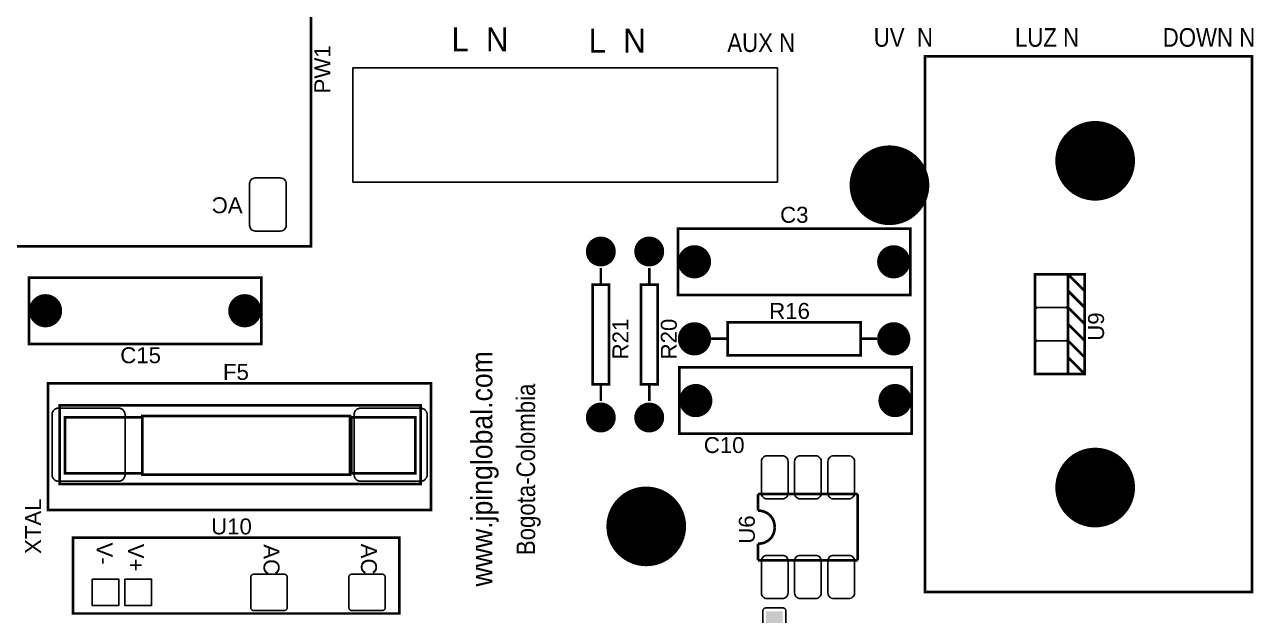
# Model space of a CAD drawing. Header units: inches. Extents: x 15 to 148, y 10 to 111.
# Drawn here: x 135.33 to 142.45, y 100.63 to 104.06 of the extents above; entities that cross this region are included whole.
import ezdxf

# ---------------------------------------------------------------- set-up
doc = ezdxf.new("R2010")
doc.units = ezdxf.units.IN
doc.header["$MEASUREMENT"] = 0
doc.layers.add('BLK_12AWG', color=7, linetype='Continuous')

# ---------------------------------------------------------------- blocks, each defined once
blk = doc.blocks.new('RPAD')
blk.add_trace([(-0.5, -0.5), (-0.5, 0.5), (0.5, -0.5), (0.5, 0.5)])
blk = doc.blocks.new('EPAD')
at = {"const_width": 0.5}
blk.add_lwpolyline([(-0.25, 0, 1), (0.25, 0, 1)], format="xyb", close=True, dxfattribs=at)
blk = doc.blocks.new('CEGHHMI')
at = {"const_width": 0.008}
for points in [[(119.2005, 105.133), (121.2635, 105.133), (121.2635, 106.2039), (119.2005, 106.2039), (119.2005, 105.133)], [(119.2005, 105.133), (121.2635, 105.133), (121.2635, 106.2039), (119.2005, 106.2039), (119.2005, 105.133)], [(119.2005, 105.133), (121.2635, 105.133), (121.2635, 106.2039), (119.2005, 106.2039), (119.2005, 105.133)], [(123.1124, 104.0913), (124.0967, 104.0913), (124.0967, 105.7055), (123.1124, 105.7055), (123.1124, 104.0913)], [(123.1124, 104.0913), (124.0967, 104.0913), (124.0967, 105.7055), (123.1124, 105.7055), (123.1124, 104.0913)], [(123.1124, 104.0913), (124.0967, 104.0913), (124.0967, 105.7055), (123.1124, 105.7055), (123.1124, 104.0913)], [(122.3678, 104.9863), (123.0678, 104.9863), (123.0678, 105.1863), (122.3678, 105.1863), (122.3678, 104.9863)], [(122.3678, 104.9863), (123.0678, 104.9863), (123.0678, 105.1863), (122.3678, 105.1863), (122.3678, 104.9863)], [(122.3678, 104.9863), (123.0678, 104.9863), (123.0678, 105.1863), (122.3678, 105.1863), (122.3678, 104.9863)], [(122.1359, 105.0673), (122.1359, 105.0173)], [(122.1359, 105.0673), (122.1359, 105.0173)], [(122.1359, 105.0673), (122.1359, 105.0173)], [(122.2816, 105.0673), (122.2816, 105.0173)], [(122.2816, 105.0673), (122.2816, 105.0173)], [(122.2816, 105.0673), (122.2816, 105.0173)], [(123.443, 104.7484), (123.543, 104.7484), (123.543, 105.0484), (123.443, 105.0484), (123.443, 104.7484)], [(123.443, 104.7484), (123.543, 104.7484), (123.543, 105.0484), (123.443, 105.0484), (123.443, 104.7484)], [(123.443, 104.7484), (123.543, 104.7484), (123.543, 105.0484), (123.443, 105.0484), (123.443, 104.7484)], [(123.543, 105.0484), (123.593, 105.0484), (123.593, 104.7484), (123.543, 104.7484)], [(123.543, 105.0484), (123.593, 104.9984)], [(123.543, 105.0484), (123.593, 105.0484), (123.593, 104.7484), (123.543, 104.7484)], [(123.543, 105.0484), (123.593, 104.9984)], [(123.543, 105.0484), (123.593, 105.0484), (123.593, 104.7484), (123.543, 104.7484)], [(123.543, 105.0484), (123.593, 104.9984)], [(120.4139, 104.8389), (121.1139, 104.8389), (121.1139, 105.0389), (120.4139, 105.0389), (120.4139, 104.8389)], [(120.4139, 104.8389), (121.1139, 104.8389), (121.1139, 105.0389), (120.4139, 105.0389), (120.4139, 104.8389)], [(120.4139, 104.8389), (121.1139, 104.8389), (121.1139, 105.0389), (120.4139, 105.0389), (120.4139, 104.8389)], [(122.1109, 104.7173), (122.1609, 104.7173), (122.1609, 105.0173), (122.1109, 105.0173), (122.1109, 104.7173)], [(122.1109, 104.7173), (122.1609, 104.7173), (122.1609, 105.0173), (122.1109, 105.0173), (122.1109, 104.7173)], [(122.1109, 104.7173), (122.1609, 104.7173), (122.1609, 105.0173), (122.1109, 105.0173), (122.1109, 104.7173)], [(122.2566, 104.7173), (122.3066, 104.7173), (122.3066, 105.0173), (122.2566, 105.0173), (122.2566, 104.7173)], [(122.2566, 104.7173), (122.3066, 104.7173), (122.3066, 105.0173), (122.2566, 105.0173), (122.2566, 104.7173)], [(122.2566, 104.7173), (122.3066, 104.7173), (122.3066, 105.0173), (122.2566, 105.0173), (122.2566, 104.7173)], [(123.543, 104.9984), (123.593, 104.9484)], [(123.543, 104.9984), (123.593, 104.9484)], [(123.543, 104.9984), (123.593, 104.9484)], [(123.543, 104.9484), (123.593, 104.8984)], [(123.543, 104.9484), (123.593, 104.8984)], [(123.543, 104.9484), (123.593, 104.8984)], [(122.5178, 104.8043), (122.9178, 104.8043), (122.9178, 104.9043), (122.5178, 104.9043), (122.5178, 104.8043)], [(122.5178, 104.8043), (122.9178, 104.8043), (122.9178, 104.9043), (122.5178, 104.9043), (122.5178, 104.8043)], [(122.5178, 104.8043), (122.9178, 104.8043), (122.9178, 104.9043), (122.5178, 104.9043), (122.5178, 104.8043)], [(123.543, 104.8984), (123.593, 104.8484)], [(123.543, 104.8984), (123.593, 104.8484)], [(123.543, 104.8984), (123.593, 104.8484)], [(122.4678, 104.8543), (122.5178, 104.8543)], [(122.4678, 104.8543), (122.5178, 104.8543)], [(122.4678, 104.8543), (122.5178, 104.8543)], [(122.9178, 104.8543), (122.9678, 104.8543)], [(122.9178, 104.8543), (122.9678, 104.8543)], [(122.9178, 104.8543), (122.9678, 104.8543)], [(123.543, 104.8484), (123.593, 104.7984)], [(123.543, 104.8484), (123.593, 104.7984)], [(123.543, 104.8484), (123.593, 104.7984)], [(123.543, 104.7984), (123.593, 104.7484)], [(123.543, 104.7984), (123.593, 104.7484)], [(123.543, 104.7984), (123.593, 104.7484)], [(122.3718, 104.5683), (123.0718, 104.5683), (123.0718, 104.7683), (122.3718, 104.7683), (122.3718, 104.5683)], [(122.3718, 104.5683), (123.0718, 104.5683), (123.0718, 104.7683), (122.3718, 104.7683), (122.3718, 104.5683)], [(122.3718, 104.5683), (123.0718, 104.5683), (123.0718, 104.7683), (122.3718, 104.7683), (122.3718, 104.5683)], [(120.4714, 104.3385), (121.625, 104.3385), (121.625, 104.7204), (120.4714, 104.7204), (120.4714, 104.3385)], [(120.4714, 104.3385), (121.625, 104.3385), (121.625, 104.7204), (120.4714, 104.7204), (120.4714, 104.3385)], [(120.4714, 104.3385), (121.625, 104.3385), (121.625, 104.7204), (120.4714, 104.7204), (120.4714, 104.3385)], [(122.1359, 104.7173), (122.1359, 104.6673)], [(122.1359, 104.7173), (122.1359, 104.6673)], [(122.1359, 104.7173), (122.1359, 104.6673)], [(122.2816, 104.7173), (122.2816, 104.6673)], [(122.2816, 104.7173), (122.2816, 104.6673)], [(122.2816, 104.7173), (122.2816, 104.6673)], [(120.5069, 104.4172), (121.5935, 104.4172), (121.5935, 104.6535), (120.5069, 104.6535), (120.5069, 104.4172)], [(120.5069, 104.4172), (121.5935, 104.4172), (121.5935, 104.6535), (120.5069, 104.6535), (120.5069, 104.4172)], [(120.5069, 104.4172), (121.5935, 104.4172), (121.5935, 104.6535), (120.5069, 104.6535), (120.5069, 104.4172)], [(120.5226, 104.4487), (120.7549, 104.4487), (120.7549, 104.618), (120.5226, 104.618), (120.5226, 104.4487)], [(120.5226, 104.4487), (120.7549, 104.4487), (120.7549, 104.618), (120.5226, 104.618), (120.5226, 104.4487)], [(120.5226, 104.4487), (120.7549, 104.4487), (120.7549, 104.618), (120.5226, 104.618), (120.5226, 104.4487)], [(120.7549, 104.4448), (121.3809, 104.4448), (121.3809, 104.622), (120.7549, 104.622), (120.7549, 104.4448)], [(120.7549, 104.4448), (121.3809, 104.4448), (121.3809, 104.622), (120.7549, 104.622), (120.7549, 104.4448)], [(120.7549, 104.4448), (121.3809, 104.4448), (121.3809, 104.622), (120.7549, 104.622), (120.7549, 104.4448)], [(121.3848, 104.4487), (121.5777, 104.4487), (121.5777, 104.618), (121.3848, 104.618), (121.3848, 104.4487)], [(121.3848, 104.4487), (121.5777, 104.4487), (121.5777, 104.618), (121.3848, 104.618), (121.3848, 104.4487)], [(121.3848, 104.4487), (121.5777, 104.4487), (121.5777, 104.618), (121.3848, 104.618), (121.3848, 104.4487)], [(122.6095, 104.337), (122.6095, 104.387)], [(122.6095, 104.387), (122.9095, 104.387)], [(122.6095, 104.337), (122.6095, 104.387)], [(122.6095, 104.387), (122.9095, 104.387)], [(122.6095, 104.337), (122.6095, 104.387)], [(122.6095, 104.387), (122.9095, 104.387)], [(122.9095, 104.187), (122.9095, 104.387)], [(122.9095, 104.187), (122.9095, 104.387)], [(122.9095, 104.187), (122.9095, 104.387)], [(122.6595, 104.287), (122.6586, 104.2972), (122.6558, 104.3066), (122.6514, 104.3151), (122.6454, 104.3225), (122.6381, 104.3286), (122.6296, 104.3331), (122.62, 104.336), (122.6095, 104.337)], [(122.6595, 104.287), (122.6586, 104.2972), (122.6558, 104.3066), (122.6514, 104.3151), (122.6454, 104.3225), (122.6381, 104.3286), (122.6296, 104.3331), (122.62, 104.336), (122.6095, 104.337)], [(122.6595, 104.287), (122.6586, 104.2972), (122.6558, 104.3066), (122.6514, 104.3151), (122.6454, 104.3225), (122.6381, 104.3286), (122.6296, 104.3331), (122.62, 104.336), (122.6095, 104.337)], [(122.6595, 104.287), (122.6586, 104.2765), (122.6558, 104.267), (122.6514, 104.2584), (122.6454, 104.2511), (122.6381, 104.2452), (122.6296, 104.2407), (122.62, 104.238), (122.6095, 104.237)], [(122.6595, 104.287), (122.6586, 104.2765), (122.6558, 104.267), (122.6514, 104.2584), (122.6454, 104.2511), (122.6381, 104.2452), (122.6296, 104.2407), (122.62, 104.238), (122.6095, 104.237)], [(122.6595, 104.287), (122.6586, 104.2765), (122.6558, 104.267), (122.6514, 104.2584), (122.6454, 104.2511), (122.6381, 104.2452), (122.6296, 104.2407), (122.62, 104.238), (122.6095, 104.237)], [(120.5462, 104.0269), (121.5288, 104.0269), (121.5288, 104.2552), (120.5462, 104.2552), (120.5462, 104.0269)], [(120.5462, 104.0269), (121.5288, 104.0269), (121.5288, 104.2552), (120.5462, 104.2552), (120.5462, 104.0269)], [(120.5462, 104.0269), (121.5288, 104.0269), (121.5288, 104.2552), (120.5462, 104.2552), (120.5462, 104.0269)], [(122.6095, 104.187), (122.6095, 104.237)], [(122.6095, 104.187), (122.6095, 104.237)], [(122.6095, 104.187), (122.6095, 104.237)], [(122.6095, 104.187), (122.9095, 104.187)], [(122.6095, 104.187), (122.9095, 104.187)], [(122.6095, 104.187), (122.9095, 104.187)]]:
    blk.add_lwpolyline(points, dxfattribs=at)
for points in [[(121.3891, 105.3265), (122.6675, 105.3265), (122.6675, 105.6702), (121.3891, 105.6702), (121.3891, 105.3265)], [(122.6234, 103.9937), (122.6234, 104.0337), (122.6235, 104.0347), (122.6236, 104.0357), (122.6239, 104.0367), (122.6242, 104.0376), (122.6246, 104.0385), (122.6251, 104.0393), (122.6257, 104.0401), (122.6263, 104.0408), (122.627, 104.0415), (122.6278, 104.042), (122.6286, 104.0425), (122.6295, 104.0429), (122.6304, 104.0433), (122.6314, 104.0435), (122.6324, 104.0437), (122.6334, 104.0437), (122.6834, 104.0437), (122.6845, 104.0437), (122.6855, 104.0435), (122.6864, 104.0433), (122.6874, 104.0429), (122.6882, 104.0425), (122.6891, 104.042), (122.6898, 104.0415), (122.6905, 104.0408), (122.6912, 104.0401), (122.6917, 104.0393), (122.6922, 104.0385), (122.6927, 104.0376), (122.693, 104.0367), (122.6932, 104.0357), (122.6934, 104.0347), (122.6934, 104.0337), (122.6934, 104.0337), (122.6934, 103.9937)]]:
    blk.add_lwpolyline(points)
for points in [[(121.0955, 105.339), (121.1715, 105.339), (121.175, 105.3387), (121.1782, 105.3377), (121.1811, 105.3362), (121.1836, 105.3341), (121.1857, 105.3316), (121.1872, 105.3287), (121.1882, 105.3255), (121.1885, 105.322), (121.1885, 105.196), (121.1882, 105.1926), (121.1872, 105.1893), (121.1857, 105.1864), (121.1836, 105.1839), (121.1811, 105.1819), (121.1782, 105.1803), (121.175, 105.1794), (121.1715, 105.179), (121.0955, 105.179), (121.0921, 105.1794), (121.0889, 105.1803), (121.086, 105.1819), (121.0835, 105.1839), (121.0814, 105.1864), (121.0799, 105.1893), (121.0789, 105.1926), (121.0785, 105.196), (121.0785, 105.322), (121.0789, 105.3255), (121.0799, 105.3287), (121.0814, 105.3316), (121.0835, 105.3341), (121.086, 105.3362), (121.0889, 105.3377), (121.0921, 105.3387), (121.0955, 105.339)], [(123.543, 105.0384), (123.543, 104.9584), (123.5429, 104.9574), (123.5428, 104.9564), (123.5425, 104.9554), (123.5422, 104.9545), (123.5418, 104.9536), (123.5413, 104.9528), (123.5407, 104.952), (123.5401, 104.9513), (123.5394, 104.9507), (123.5386, 104.9501), (123.5378, 104.9496), (123.5369, 104.9492), (123.536, 104.9489), (123.535, 104.9486), (123.534, 104.9485), (123.533, 104.9484), (123.453, 104.9484), (123.4519, 104.9485), (123.4509, 104.9486), (123.4499, 104.9489), (123.449, 104.9492), (123.4481, 104.9496), (123.4473, 104.9501), (123.4466, 104.9507), (123.4458, 104.9513), (123.4452, 104.952), (123.4446, 104.9528), (123.4441, 104.9536), (123.4437, 104.9545), (123.4434, 104.9554), (123.4432, 104.9564), (123.443, 104.9574), (123.443, 104.9584), (123.443, 105.0384), (123.443, 105.0395), (123.4432, 105.0405), (123.4434, 105.0414), (123.4437, 105.0423), (123.4441, 105.0432), (123.4446, 105.044), (123.4452, 105.0448), (123.4458, 105.0455), (123.4466, 105.0462), (123.4473, 105.0467), (123.4481, 105.0472), (123.449, 105.0476), (123.4499, 105.048), (123.4509, 105.0482), (123.4519, 105.0484), (123.453, 105.0484), (123.533, 105.0484), (123.534, 105.0484), (123.535, 105.0482), (123.536, 105.048), (123.5369, 105.0476), (123.5378, 105.0472), (123.5386, 105.0467), (123.5394, 105.0462), (123.5401, 105.0455), (123.5407, 105.0448), (123.5413, 105.044), (123.5418, 105.0432), (123.5422, 105.0423), (123.5425, 105.0414), (123.5428, 105.0405), (123.5429, 105.0395), (123.543, 105.0384)], [(123.543, 104.9384), (123.543, 104.8584), (123.5429, 104.8574), (123.5428, 104.8564), (123.5425, 104.8554), (123.5422, 104.8545), (123.5418, 104.8536), (123.5413, 104.8528), (123.5407, 104.852), (123.5401, 104.8513), (123.5394, 104.8507), (123.5386, 104.8501), (123.5378, 104.8496), (123.5369, 104.8492), (123.536, 104.8489), (123.535, 104.8486), (123.534, 104.8485), (123.533, 104.8484), (123.453, 104.8484), (123.4519, 104.8485), (123.4509, 104.8486), (123.4499, 104.8489), (123.449, 104.8492), (123.4481, 104.8496), (123.4473, 104.8501), (123.4466, 104.8507), (123.4458, 104.8513), (123.4452, 104.852), (123.4446, 104.8528), (123.4441, 104.8536), (123.4437, 104.8545), (123.4434, 104.8554), (123.4432, 104.8564), (123.443, 104.8574), (123.443, 104.8584), (123.443, 104.9384), (123.443, 104.9395), (123.4432, 104.9405), (123.4434, 104.9414), (123.4437, 104.9423), (123.4441, 104.9432), (123.4446, 104.944), (123.4452, 104.9448), (123.4458, 104.9455), (123.4466, 104.9462), (123.4473, 104.9467), (123.4481, 104.9472), (123.449, 104.9476), (123.4499, 104.948), (123.4509, 104.9482), (123.4519, 104.9484), (123.453, 104.9484), (123.533, 104.9484), (123.534, 104.9484), (123.535, 104.9482), (123.536, 104.948), (123.5369, 104.9476), (123.5378, 104.9472), (123.5386, 104.9467), (123.5394, 104.9462), (123.5401, 104.9455), (123.5407, 104.9448), (123.5413, 104.944), (123.5418, 104.9432), (123.5422, 104.9423), (123.5425, 104.9414), (123.5428, 104.9405), (123.5429, 104.9395), (123.543, 104.9384)], [(123.543, 104.8384), (123.543, 104.7584), (123.5429, 104.7574), (123.5428, 104.7564), (123.5425, 104.7554), (123.5422, 104.7545), (123.5418, 104.7536), (123.5413, 104.7528), (123.5407, 104.752), (123.5401, 104.7513), (123.5394, 104.7507), (123.5386, 104.7501), (123.5378, 104.7496), (123.5369, 104.7492), (123.536, 104.7489), (123.535, 104.7486), (123.534, 104.7485), (123.533, 104.7484), (123.453, 104.7484), (123.4519, 104.7485), (123.4509, 104.7486), (123.4499, 104.7489), (123.449, 104.7492), (123.4481, 104.7496), (123.4473, 104.7501), (123.4466, 104.7507), (123.4458, 104.7513), (123.4452, 104.752), (123.4446, 104.7528), (123.4441, 104.7536), (123.4437, 104.7545), (123.4434, 104.7554), (123.4432, 104.7564), (123.443, 104.7574), (123.443, 104.7584), (123.443, 104.8384), (123.443, 104.8395), (123.4432, 104.8405), (123.4434, 104.8414), (123.4437, 104.8423), (123.4441, 104.8432), (123.4446, 104.844), (123.4452, 104.8448), (123.4458, 104.8455), (123.4466, 104.8462), (123.4473, 104.8467), (123.4481, 104.8472), (123.449, 104.8476), (123.4499, 104.848), (123.4509, 104.8482), (123.4519, 104.8484), (123.453, 104.8484), (123.533, 104.8484), (123.534, 104.8484), (123.535, 104.8482), (123.536, 104.848), (123.5369, 104.8476), (123.5378, 104.8472), (123.5386, 104.8467), (123.5394, 104.8462), (123.5401, 104.8455), (123.5407, 104.8448), (123.5413, 104.844), (123.5418, 104.8432), (123.5422, 104.8423), (123.5425, 104.8414), (123.5428, 104.8405), (123.5429, 104.8395), (123.543, 104.8384)], [(120.5035, 104.6454), (120.6835, 104.6454), (120.6855, 104.6453), (120.6876, 104.645), (120.6895, 104.6445), (120.6913, 104.6438), (120.6931, 104.643), (120.6947, 104.642), (120.6963, 104.6409), (120.6977, 104.6396), (120.699, 104.6382), (120.7001, 104.6366), (120.7011, 104.635), (120.7019, 104.6332), (120.7026, 104.6314), (120.7031, 104.6294), (120.7034, 104.6274), (120.7035, 104.6254), (120.7035, 104.4454), (120.7034, 104.4433), (120.7031, 104.4413), (120.7026, 104.4393), (120.7019, 104.4375), (120.7011, 104.4357), (120.7001, 104.4341), (120.699, 104.4326), (120.6977, 104.4311), (120.6963, 104.4299), (120.6947, 104.4287), (120.6931, 104.4277), (120.6913, 104.4269), (120.6895, 104.4262), (120.6876, 104.4258), (120.6855, 104.4255), (120.6835, 104.4254), (120.5035, 104.4254), (120.5014, 104.4255), (120.4994, 104.4258), (120.4974, 104.4262), (120.4956, 104.4269), (120.4938, 104.4277), (120.4922, 104.4287), (120.4907, 104.4299), (120.4892, 104.4311), (120.488, 104.4326), (120.4868, 104.4341), (120.4858, 104.4357), (120.485, 104.4375), (120.4843, 104.4393), (120.4839, 104.4413), (120.4836, 104.4433), (120.4835, 104.4454), (120.4835, 104.6254), (120.4836, 104.6274), (120.4839, 104.6294), (120.4843, 104.6314), (120.485, 104.6332), (120.4858, 104.635), (120.4868, 104.6366), (120.488, 104.6382), (120.4892, 104.6396), (120.4907, 104.6409), (120.4922, 104.642), (120.4938, 104.643), (120.4956, 104.6438), (120.4974, 104.6445), (120.4994, 104.645), (120.5014, 104.6453), (120.5035, 104.6454)], [(121.4129, 104.6454), (121.5929, 104.6454), (121.595, 104.6453), (121.597, 104.645), (121.5989, 104.6445), (121.6008, 104.6438), (121.6025, 104.643), (121.6042, 104.642), (121.6057, 104.6409), (121.6071, 104.6396), (121.6084, 104.6382), (121.6096, 104.6366), (121.6105, 104.635), (121.6114, 104.6332), (121.612, 104.6314), (121.6125, 104.6294), (121.6128, 104.6274), (121.6129, 104.6254), (121.6129, 104.4454), (121.6128, 104.4433), (121.6125, 104.4413), (121.612, 104.4393), (121.6114, 104.4375), (121.6105, 104.4357), (121.6096, 104.4341), (121.6084, 104.4326), (121.6071, 104.4311), (121.6057, 104.4299), (121.6042, 104.4287), (121.6025, 104.4277), (121.6008, 104.4269), (121.5989, 104.4262), (121.597, 104.4258), (121.595, 104.4255), (121.5929, 104.4254), (121.4129, 104.4254), (121.4108, 104.4255), (121.4088, 104.4258), (121.4069, 104.4262), (121.405, 104.4269), (121.4033, 104.4277), (121.4016, 104.4287), (121.4001, 104.4299), (121.3987, 104.4311), (121.3974, 104.4326), (121.3963, 104.4341), (121.3953, 104.4357), (121.3945, 104.4375), (121.3938, 104.4393), (121.3933, 104.4413), (121.393, 104.4433), (121.3929, 104.4454), (121.3929, 104.6254), (121.393, 104.6274), (121.3933, 104.6294), (121.3938, 104.6314), (121.3945, 104.6332), (121.3953, 104.635), (121.3963, 104.6366), (121.3974, 104.6382), (121.3987, 104.6396), (121.4001, 104.6409), (121.4016, 104.642), (121.4033, 104.643), (121.405, 104.6438), (121.4069, 104.6445), (121.4088, 104.645), (121.4108, 104.6453), (121.4129, 104.6454)], [(122.6365, 104.502), (122.6825, 104.502), (122.686, 104.5017), (122.6892, 104.5007), (122.6921, 104.4992), (122.6946, 104.4971), (122.6967, 104.4946), (122.6982, 104.4917), (122.6992, 104.4885), (122.6995, 104.485), (122.6995, 104.389), (122.6992, 104.3855), (122.6982, 104.3823), (122.6967, 104.3794), (122.6946, 104.3769), (122.6921, 104.3749), (122.6892, 104.3733), (122.686, 104.3723), (122.6825, 104.372), (122.6365, 104.372), (122.6331, 104.3723), (122.6299, 104.3733), (122.627, 104.3749), (122.6245, 104.3769), (122.6224, 104.3794), (122.6209, 104.3823), (122.6199, 104.3855), (122.6195, 104.389), (122.6195, 104.485), (122.6199, 104.4885), (122.6209, 104.4917), (122.6224, 104.4946), (122.6245, 104.4971), (122.627, 104.4992), (122.6299, 104.5007), (122.6331, 104.5017), (122.6365, 104.502)], [(122.7365, 104.502), (122.7825, 104.502), (122.786, 104.5017), (122.7892, 104.5007), (122.7921, 104.4992), (122.7946, 104.4971), (122.7967, 104.4946), (122.7982, 104.4917), (122.7992, 104.4885), (122.7995, 104.485), (122.7995, 104.389), (122.7992, 104.3855), (122.7982, 104.3823), (122.7967, 104.3794), (122.7946, 104.3769), (122.7921, 104.3749), (122.7892, 104.3733), (122.786, 104.3723), (122.7825, 104.372), (122.7365, 104.372), (122.7331, 104.3723), (122.7299, 104.3733), (122.727, 104.3749), (122.7245, 104.3769), (122.7224, 104.3794), (122.7209, 104.3823), (122.7199, 104.3855), (122.7195, 104.389), (122.7195, 104.485), (122.7199, 104.4885), (122.7209, 104.4917), (122.7224, 104.4946), (122.7245, 104.4971), (122.727, 104.4992), (122.7299, 104.5007), (122.7331, 104.5017), (122.7365, 104.502)], [(122.8365, 104.502), (122.8825, 104.502), (122.886, 104.5017), (122.8892, 104.5007), (122.8921, 104.4992), (122.8946, 104.4971), (122.8967, 104.4946), (122.8982, 104.4917), (122.8992, 104.4885), (122.8995, 104.485), (122.8995, 104.389), (122.8992, 104.3855), (122.8982, 104.3823), (122.8967, 104.3794), (122.8946, 104.3769), (122.8921, 104.3749), (122.8892, 104.3733), (122.886, 104.3723), (122.8825, 104.372), (122.8365, 104.372), (122.8331, 104.3723), (122.8299, 104.3733), (122.827, 104.3749), (122.8245, 104.3769), (122.8224, 104.3794), (122.8209, 104.3823), (122.8199, 104.3855), (122.8195, 104.389), (122.8195, 104.485), (122.8199, 104.4885), (122.8209, 104.4917), (122.8224, 104.4946), (122.8245, 104.4971), (122.827, 104.4992), (122.8299, 104.5007), (122.8331, 104.5017), (122.8365, 104.502)], [(122.6365, 104.202), (122.6825, 104.202), (122.686, 104.2017), (122.6892, 104.2007), (122.6921, 104.1992), (122.6946, 104.1971), (122.6967, 104.1946), (122.6982, 104.1917), (122.6992, 104.1885), (122.6995, 104.185), (122.6995, 104.089), (122.6992, 104.0855), (122.6982, 104.0823), (122.6967, 104.0794), (122.6946, 104.0769), (122.6921, 104.0749), (122.6892, 104.0733), (122.686, 104.0723), (122.6825, 104.072), (122.6365, 104.072), (122.6331, 104.0723), (122.6299, 104.0733), (122.627, 104.0749), (122.6245, 104.0769), (122.6224, 104.0794), (122.6209, 104.0823), (122.6199, 104.0855), (122.6195, 104.089), (122.6195, 104.185), (122.6199, 104.1885), (122.6209, 104.1917), (122.6224, 104.1946), (122.6245, 104.1971), (122.627, 104.1992), (122.6299, 104.2007), (122.6331, 104.2017), (122.6365, 104.202)], [(122.7365, 104.202), (122.7825, 104.202), (122.786, 104.2017), (122.7892, 104.2007), (122.7921, 104.1992), (122.7946, 104.1971), (122.7967, 104.1946), (122.7982, 104.1917), (122.7992, 104.1885), (122.7995, 104.185), (122.7995, 104.089), (122.7992, 104.0855), (122.7982, 104.0823), (122.7967, 104.0794), (122.7946, 104.0769), (122.7921, 104.0749), (122.7892, 104.0733), (122.786, 104.0723), (122.7825, 104.072), (122.7365, 104.072), (122.7331, 104.0723), (122.7299, 104.0733), (122.727, 104.0749), (122.7245, 104.0769), (122.7224, 104.0794), (122.7209, 104.0823), (122.7199, 104.0855), (122.7195, 104.089), (122.7195, 104.185), (122.7199, 104.1885), (122.7209, 104.1917), (122.7224, 104.1946), (122.7245, 104.1971), (122.727, 104.1992), (122.7299, 104.2007), (122.7331, 104.2017), (122.7365, 104.202)], [(122.8365, 104.202), (122.8825, 104.202), (122.886, 104.2017), (122.8892, 104.2007), (122.8921, 104.1992), (122.8946, 104.1971), (122.8967, 104.1946), (122.8982, 104.1917), (122.8992, 104.1885), (122.8995, 104.185), (122.8995, 104.089), (122.8992, 104.0855), (122.8982, 104.0823), (122.8967, 104.0794), (122.8946, 104.0769), (122.8921, 104.0749), (122.8892, 104.0733), (122.886, 104.0723), (122.8825, 104.072), (122.8365, 104.072), (122.8331, 104.0723), (122.8299, 104.0733), (122.827, 104.0749), (122.8245, 104.0769), (122.8224, 104.0794), (122.8209, 104.0823), (122.8199, 104.0855), (122.8195, 104.089), (122.8195, 104.185), (122.8199, 104.1885), (122.8209, 104.1917), (122.8224, 104.1946), (122.8245, 104.1971), (122.827, 104.1992), (122.8299, 104.2007), (122.8331, 104.2017), (122.8365, 104.202)], [(120.6046, 104.1305), (120.6846, 104.1305), (120.6846, 104.0505), (120.6046, 104.0505), (120.6046, 104.1305)], [(120.7031, 104.1305), (120.7831, 104.1305), (120.7831, 104.0505), (120.7031, 104.0505), (120.7031, 104.1305)], [(121.0918, 104.1455), (121.1818, 104.1455), (121.1828, 104.1454), (121.1838, 104.1453), (121.1848, 104.145), (121.1857, 104.1447), (121.1866, 104.1443), (121.1874, 104.1438), (121.1882, 104.1432), (121.1889, 104.1426), (121.1895, 104.1419), (121.1901, 104.1411), (121.1906, 104.1403), (121.191, 104.1394), (121.1913, 104.1385), (121.1916, 104.1375), (121.1917, 104.1365), (121.1918, 104.1355), (121.1918, 104.0455), (121.1917, 104.0444), (121.1916, 104.0434), (121.1913, 104.0425), (121.191, 104.0415), (121.1906, 104.0407), (121.1901, 104.0398), (121.1895, 104.0391), (121.1889, 104.0384), (121.1882, 104.0377), (121.1874, 104.0372), (121.1866, 104.0367), (121.1857, 104.0362), (121.1848, 104.0359), (121.1838, 104.0357), (121.1828, 104.0355), (121.1818, 104.0355), (121.0918, 104.0355), (121.0907, 104.0355), (121.0897, 104.0357), (121.0888, 104.0359), (121.0878, 104.0362), (121.087, 104.0367), (121.0861, 104.0372), (121.0854, 104.0377), (121.0847, 104.0384), (121.084, 104.0391), (121.0835, 104.0398), (121.083, 104.0407), (121.0825, 104.0415), (121.0822, 104.0425), (121.082, 104.0434), (121.0818, 104.0444), (121.0818, 104.0455), (121.0818, 104.1355), (121.0818, 104.1365), (121.082, 104.1375), (121.0822, 104.1385), (121.0825, 104.1394), (121.083, 104.1403), (121.0835, 104.1411), (121.084, 104.1419), (121.0847, 104.1426), (121.0854, 104.1432), (121.0861, 104.1438), (121.087, 104.1443), (121.0878, 104.1447), (121.0888, 104.145), (121.0897, 104.1453), (121.0907, 104.1454), (121.0918, 104.1455)], [(121.387, 104.1455), (121.477, 104.1455), (121.4781, 104.1454), (121.4791, 104.1453), (121.4801, 104.145), (121.481, 104.1447), (121.4819, 104.1443), (121.4827, 104.1438), (121.4835, 104.1432), (121.4842, 104.1426), (121.4848, 104.1419), (121.4854, 104.1411), (121.4859, 104.1403), (121.4863, 104.1394), (121.4866, 104.1385), (121.4869, 104.1375), (121.487, 104.1365), (121.487, 104.1355), (121.487, 104.0455), (121.487, 104.0444), (121.4869, 104.0434), (121.4866, 104.0425), (121.4863, 104.0415), (121.4859, 104.0407), (121.4854, 104.0398), (121.4848, 104.0391), (121.4842, 104.0384), (121.4835, 104.0377), (121.4827, 104.0372), (121.4819, 104.0367), (121.481, 104.0362), (121.4801, 104.0359), (121.4791, 104.0357), (121.4781, 104.0355), (121.477, 104.0355), (121.387, 104.0355), (121.386, 104.0355), (121.385, 104.0357), (121.384, 104.0359), (121.3831, 104.0362), (121.3822, 104.0367), (121.3814, 104.0372), (121.3806, 104.0377), (121.3799, 104.0384), (121.3793, 104.0391), (121.3787, 104.0398), (121.3782, 104.0407), (121.3778, 104.0415), (121.3775, 104.0425), (121.3772, 104.0434), (121.3771, 104.0444), (121.377, 104.0455), (121.377, 104.1355), (121.3771, 104.1365), (121.3772, 104.1375), (121.3775, 104.1385), (121.3778, 104.1394), (121.3782, 104.1403), (121.3787, 104.1411), (121.3793, 104.1419), (121.3799, 104.1426), (121.3806, 104.1432), (121.3814, 104.1438), (121.3822, 104.1443), (121.3831, 104.1447), (121.384, 104.145), (121.385, 104.1453), (121.386, 104.1454), (121.387, 104.1455)]]:
    blk.add_lwpolyline(points, close=True)
for p, xscale, yscale in [((123.6243, 105.3905), 0.24, 0.24), ((123.0049, 105.3169), 0.24, 0.24), ((122.1359, 105.1173), 0.09, 0.09), ((122.2816, 105.1173), 0.09, 0.09), ((122.4178, 105.0863), 0.1, 0.1), ((123.0178, 105.0863), 0.1, 0.1), ((120.4639, 104.9389), 0.1, 0.1), ((121.0639, 104.9389), 0.1, 0.1), ((122.4178, 104.8543), 0.1, 0.1), ((123.0178, 104.8543), 0.1, 0.1), ((122.4218, 104.6683), 0.1, 0.1), ((123.0218, 104.6683), 0.1, 0.1), ((122.1359, 104.6173), 0.09, 0.09), ((122.2816, 104.6173), 0.09, 0.09), ((123.6243, 104.4063), 0.24, 0.24), ((122.2726, 104.2893), 0.24, 0.24)]:
    blk.add_blockref('EPAD', p, dxfattribs=dict(xscale=xscale, yscale=yscale))
at = {"xscale": 0.04, "yscale": 0.05, "rotation": 270}
blk.add_blockref('RPAD', (122.6584, 104.0137), dxfattribs=at)
for s, height, width, p in [('L  N', 0.072, 0.972222, (121.686, 105.7201)), ('L  N', 0.072, 0.972222, (121.686, 105.7201)), ('L  N', 0.072, 0.972222, (121.686, 105.7201)), ('L  N', 0.072, 0.972222, (122.0994, 105.7162)), ('L  N', 0.072, 0.972222, (122.0994, 105.7162)), ('L  N', 0.072, 0.972222, (122.0994, 105.7162)), ('UV  N', 0.056, 0.892857, (122.9576, 105.7342)), ('UV  N', 0.056, 0.892857, (122.9576, 105.7342)), ('UV  N', 0.056, 0.892857, (122.9576, 105.7342)), ('LUZ N', 0.056, 0.892857, (123.3828, 105.7342)), ('LUZ N', 0.056, 0.892857, (123.3828, 105.7342)), ('LUZ N', 0.056, 0.892857, (123.3828, 105.7342)), ('DOWN N', 0.056, 0.892857, (123.8277, 105.7342)), ('DOWN N', 0.056, 0.892857, (123.8277, 105.7342)), ('DOWN N', 0.056, 0.892857, (123.8277, 105.7342)), ('AUX N', 0.056, 0.892857, (122.5167, 105.7184)), ('AUX N', 0.056, 0.892857, (122.5167, 105.7184)), ('AUX N', 0.056, 0.892857, (122.5167, 105.7184)), ('C3', 0.048, 1.041667, (122.6757, 105.2039)), ('C3', 0.048, 1.041667, (122.6757, 105.2039)), ('C3', 0.048, 1.041667, (122.6757, 105.2039)), ('R16', 0.048, 1.041667, (122.6428, 104.9143)), ('R16', 0.048, 1.041667, (122.6428, 104.9143)), ('R16', 0.048, 1.041667, (122.6428, 104.9143)), ('C15', 0.048, 1.041667, (120.6889, 104.7809)), ('C15', 0.048, 1.041667, (120.6889, 104.7809)), ('C15', 0.048, 1.041667, (120.6889, 104.7809)), ('F5', 0.048, 1.041667, (120.9982, 104.7304)), ('F5', 0.048, 1.041667, (120.9982, 104.7304)), ('F5', 0.048, 1.041667, (120.9982, 104.7304)), ('C10', 0.048, 1.041667, (122.446, 104.5103)), ('C10', 0.048, 1.041667, (122.446, 104.5103)), ('C10', 0.048, 1.041667, (122.446, 104.5103)), ('U10', 0.048, 1.041667, (120.9625, 104.2652)), ('U10', 0.048, 1.041667, (120.9625, 104.2652)), ('U10', 0.048, 1.041667, (120.9625, 104.2652))]:
    blk.add_text(s, height=height, dxfattribs=dict(width=width)).set_placement(p)
for s, height, rotation, width, p in [('PW1', 0.048, 90, 1.041667, (121.3215, 105.5935)), ('PW1', 0.048, 90, 1.041667, (121.3215, 105.5935)), ('PW1', 0.048, 90, 1.041667, (121.3215, 105.5935)), ('R21', 0.048, 90, 1.041667, (122.2189, 104.7923)), ('R21', 0.048, 90, 1.041667, (122.2189, 104.7923)), ('R21', 0.048, 90, 1.041667, (122.2189, 104.7923)), ('R20', 0.048, 90, 1.041667, (122.3646, 104.7923)), ('R20', 0.048, 90, 1.041667, (122.3646, 104.7923)), ('R20', 0.048, 90, 1.041667, (122.3646, 104.7923)), ('U9', 0.048, 90, 1.041667, (123.651, 104.8484)), ('U9', 0.048, 90, 1.041667, (123.651, 104.8484)), ('U9', 0.048, 90, 1.041667, (123.651, 104.8484)), ('www.jpinglobal.com', 0.064, 90, 0.9375, (121.8092, 104.1082)), ('www.jpinglobal.com', 0.064, 90, 0.9375, (121.8092, 104.1082)), ('www.jpinglobal.com', 0.064, 90, 0.9375, (121.8092, 104.1082)), ('Bogota-Colombia', 0.056, 90, 0.892857, (121.938, 104.2027)), ('Bogota-Colombia', 0.056, 90, 0.892857, (121.938, 104.2027)), ('Bogota-Colombia', 0.056, 90, 0.892857, (121.938, 104.2027)), ('XTAL', 0.048, 90, 1.041667, (120.4503, 104.2062)), ('XTAL', 0.048, 90, 1.041667, (120.4503, 104.2062)), ('XTAL', 0.048, 90, 1.041667, (120.4503, 104.2062)), ('U6', 0.048, 90, 1.041667, (122.5995, 104.237)), ('U6', 0.048, 90, 1.041667, (122.5995, 104.237)), ('U6', 0.048, 90, 1.041667, (122.5995, 104.237)), ('V-', 0.048, 270, 1.041667, (120.6181, 104.2409)), ('V-', 0.048, 270, 1.041667, (120.6181, 104.2409)), ('V-', 0.048, 270, 1.041667, (120.6181, 104.2409)), ('V+', 0.048, 270, 1.041667, (120.7126, 104.2369)), ('V+', 0.048, 270, 1.041667, (120.7126, 104.2369)), ('V+', 0.048, 270, 1.041667, (120.7126, 104.2369)), ('AC', 0.048, 270, 1.041667, (121.1203, 104.2355)), ('AC', 0.048, 270, 1.041667, (121.1203, 104.2355)), ('AC', 0.048, 270, 1.041667, (121.1203, 104.2355)), ('AC', 0.048, 270, 1.041667, (121.4136, 104.2373)), ('AC', 0.048, 270, 1.041667, (121.4136, 104.2373)), ('AC', 0.048, 270, 1.041667, (121.4136, 104.2373))]:
    blk.add_text(s, height=height, rotation=rotation, dxfattribs=dict(width=width)).set_placement(p)
at = {"text_generation_flag": 2, "width": 1.041667}
blk.add_text('AC', height=0.048, dxfattribs=at).set_placement((121.0575, 105.2326))
blk.add_text('AC', height=0.048, dxfattribs=at).set_placement((121.0575, 105.2326))
blk.add_text('AC', height=0.048, dxfattribs=at).set_placement((121.0575, 105.2326))

msp = doc.modelspace()

# ---------------------------------------------------------------- block references
at = {"layer": 'BLK_12AWG', "xscale": 1.92375, "yscale": 1.92375, "zscale": 1.92375}
msp.add_blockref('CEGHHMI', (-96.2915, -99.4795), dxfattribs=at)

doc.saveas('drawing.dxf')
